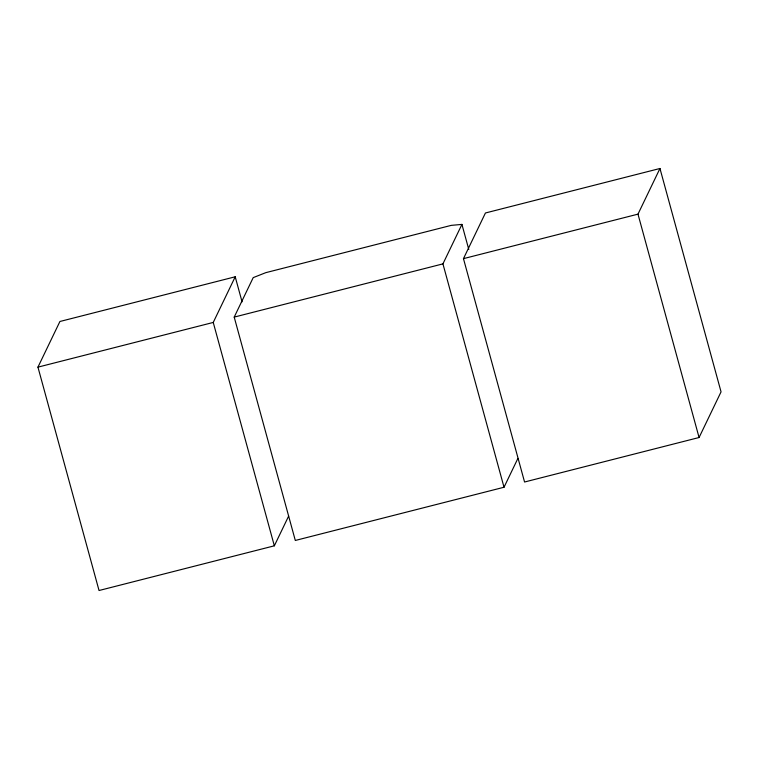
<?xml version="1.0" encoding="UTF-8"?>
<svg xmlns="http://www.w3.org/2000/svg" width="759" height="759" viewBox="0 0 759 759"><rect width="100%" height="100%" fill="white"/><g stroke="black" fill="none" stroke-linecap="round" stroke-linejoin="round"><path stroke-width="1.14" d="M288.648 516.082L274.341 545.816L99.04 590.511L37.95 367.138L59.923 321.484L235.214 276.788L242.074 301.864M274.341 545.816L213.241 322.442L235.214 276.788M517.885 458.445L504.023 487.25L295.308 540.465L234.208 317.101L253.212 277.623L265.792 272.661L451.263 225.366L461.927 224.408L468.787 249.483M504.023 487.25L442.933 263.876L461.927 224.408M463.464 258.639L485.437 212.985L659.96 168.489L721.05 391.862L699.077 437.516L524.564 482.012L463.464 258.639L637.987 214.142L659.96 168.489M37.95 367.138L213.241 322.442M234.208 317.101L442.933 263.876M637.987 214.142L699.077 437.516"/></g></svg>
